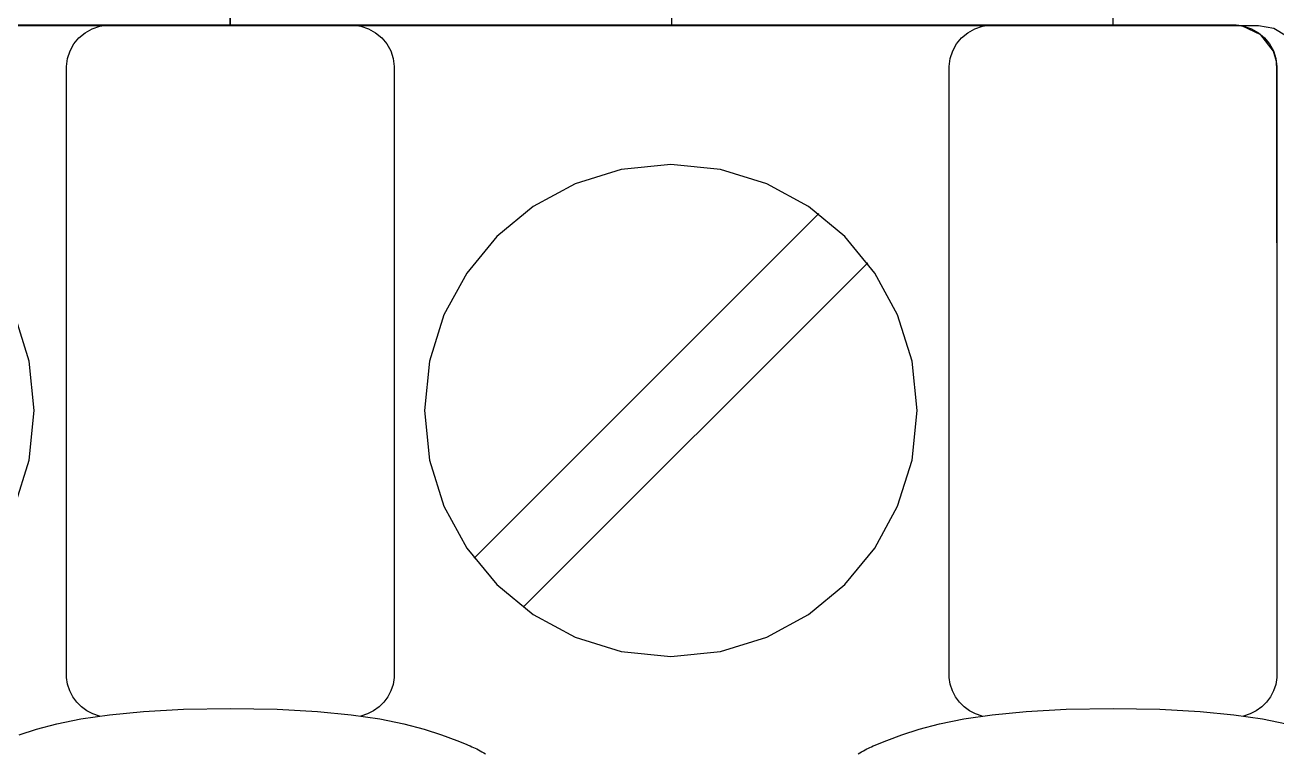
# Model space of a CAD drawing. Extents: x 1 to 47.7, y 0.2 to 35.
# Drawn here: x 36.131 to 36.982, y 11.44 to 11.935 of the extents above; entities that cross this region are included whole.
import ezdxf

# ---------------------------------------------------------------- set-up
doc = ezdxf.new("R2010")
doc.units = 0
doc.header["$MEASUREMENT"] = 0
for name, color, linetype in [('5_1___24__TARGET_LEDS___12', 7, 'CONTINUOUS'), ('6_1__EMPTY_IO_BOARD_POSITI', 7, 'CONTINUOUS'), ('6_2___8__INDEPENDENT_INPUT', 7, 'CONTINUOUS'), ('6_3___8__OPTOISO_INDEPENDE', 7, 'CONTINUOUS'), ('6_4___24__OPTOISO_INDEPEND', 7, 'CONTINUOUS'), ('6_5___8__INDEPENDENT_INPUT', 7, 'CONTINUOUS'), ('6_6___8__INDEPENDENT_INPUT', 7, 'CONTINUOUS'), ('6_7___8__OPTOISO_INDEPENDE', 7, 'CONTINUOUS'), ('6_8___8__OPTOISO_INDEPENDE', 7, 'CONTINUOUS')]:
    doc.layers.add(name, color=color, linetype=linetype)

msp = doc.modelspace()

# ---------------------------------------------------------------- linework, layer by layer
at = {"layer": '5_1___24__TARGET_LEDS___12'}
for points in [[(36.57085, 12.1398), (36.57085, 12.18979), (36.87085, 12.18979), (36.87085, 11.93517)], [(36.27086, 12.0298), (36.27086, 11.93517)], [(36.57085, 12.0298), (36.57085, 11.93517)], [(36.98234, 11.78726), (36.98234, 11.78933), (36.98234, 11.79506), (36.98234, 11.80378), (36.98234, 11.81481), (36.98234, 11.86845), (36.98234, 11.89146), (36.98234, 11.89964), (36.98234, 11.90469), (36.982, 11.91048), (36.97998, 11.91742), (36.97143, 11.9286), (36.9584, 11.93467), (36.95466, 11.93518), (36.95274, 11.93527), (36.95032, 11.93527), (36.94555, 11.93527), (36.93806, 11.93527), (36.9279, 11.93527), (36.91512, 11.93527), (36.89978, 11.93527), (36.88194, 11.93527), (36.86165, 11.93527), (36.83896, 11.93527), (36.81393, 11.93527), (36.78662, 11.93527), (36.75709, 11.93527), (36.72538, 11.93527), (36.69156, 11.93527), (36.65568, 11.93527), (36.6178, 11.93527), (36.57797, 11.93527), (36.49268, 11.93527), (36.40026, 11.93527), (36.30117, 11.93527), (36.19584, 11.93527), (36.08472, 11.93527)], [(36.18195, 11.46545), (36.17751, 11.46695), (36.17342, 11.46907), (36.16974, 11.47175), (36.16652, 11.47495), (36.16384, 11.47859), (36.16175, 11.48262), (36.16032, 11.48699), (36.1596, 11.49163), (36.15953, 11.49912), (36.15953, 11.53136), (36.15953, 11.58544), (36.15953, 11.65311), (36.15953, 11.7261), (36.15953, 11.79613), (36.15953, 11.85494), (36.15953, 11.89427), (36.15954, 11.90702), (36.16024, 11.91258), (36.16197, 11.91777), (36.1646, 11.92248), (36.16805, 11.92661), (36.1722, 11.93007), (36.17695, 11.93276), (36.18221, 11.93457), (36.18786, 11.9354)], [(36.35406, 11.9354), (36.35971, 11.93457), (36.36496, 11.93276), (36.36972, 11.93007), (36.37387, 11.92661), (36.37731, 11.92248), (36.37994, 11.91777), (36.38166, 11.91258), (36.38236, 11.90702), (36.38238, 11.89427), (36.38238, 11.85494), (36.38238, 11.79613), (36.38238, 11.7261), (36.38238, 11.65311), (36.38238, 11.58544), (36.38238, 11.53136), (36.38238, 11.49912), (36.3823, 11.49161), (36.38158, 11.48695), (36.38013, 11.48257), (36.37801, 11.47853), (36.3753, 11.47488), (36.37206, 11.4717), (36.36834, 11.46902), (36.3642, 11.46692), (36.35972, 11.46545)], [(36.78195, 11.46545), (36.77751, 11.46695), (36.77342, 11.46907), (36.76974, 11.47175), (36.76653, 11.47495), (36.76385, 11.47859), (36.76176, 11.48262), (36.76032, 11.48699), (36.7596, 11.49163), (36.75953, 11.49912), (36.75953, 11.53136), (36.75953, 11.58544), (36.75953, 11.65311), (36.75953, 11.7261), (36.75953, 11.79613), (36.75953, 11.85494), (36.75953, 11.89427), (36.75954, 11.90702), (36.76025, 11.91258), (36.76197, 11.91777), (36.7646, 11.92248), (36.76805, 11.92661), (36.7722, 11.93007), (36.77696, 11.93276), (36.78221, 11.93457), (36.78786, 11.9354)], [(36.95406, 11.9354), (36.95971, 11.93457), (36.96497, 11.93276), (36.96972, 11.93007), (36.97387, 11.92661), (36.97731, 11.92248), (36.97994, 11.91777), (36.98166, 11.91258), (36.98237, 11.90702), (36.98238, 11.89427), (36.98238, 11.85494), (36.98238, 11.79613), (36.98238, 11.7261), (36.98238, 11.65311), (36.98238, 11.58544), (36.98238, 11.53136), (36.98238, 11.49912), (36.9823, 11.49161), (36.98158, 11.48695), (36.98013, 11.48257), (36.97802, 11.47853), (36.97531, 11.47488), (36.97206, 11.4717), (36.96834, 11.46902), (36.96421, 11.46692), (36.95973, 11.46545)], [(36.43659, 11.57284), (36.67086, 11.80711)], [(36.47001, 11.53942), (36.70428, 11.77369)], [(36.12454, 11.60803), (36.13429, 11.63939), (36.13769, 11.67308), (36.13429, 11.70678), (36.12454, 11.7382)], [(36.12743, 11.45259), (36.13922, 11.45641), (36.15304, 11.46008), (36.16941, 11.46343), (36.18887, 11.46632), (36.21194, 11.46858), (36.23915, 11.47005), (36.27101, 11.47057), (36.30287, 11.47005), (36.33007, 11.46858), (36.35313, 11.46632), (36.37259, 11.46343), (36.38897, 11.46008), (36.40278, 11.45641), (36.41457, 11.45259), (36.42485, 11.44878), (36.43117, 11.4463), (36.43267, 11.44568), (36.43399, 11.44512), (36.43519, 11.44459), (36.4363, 11.44408), (36.43737, 11.44357), (36.43842, 11.44305), (36.43951, 11.44248), (36.44068, 11.44187), (36.44192, 11.4412), (36.44315, 11.44049), (36.44438, 11.43974)], [(36.69762, 11.43974), (36.69885, 11.44049), (36.70008, 11.4412), (36.70132, 11.44187), (36.70249, 11.44248), (36.70358, 11.44305), (36.70464, 11.44357), (36.7057, 11.44408), (36.70681, 11.44459), (36.70801, 11.44512), (36.70934, 11.44568), (36.71084, 11.4463), (36.71715, 11.44878), (36.72743, 11.45259), (36.73922, 11.45641), (36.75304, 11.46008), (36.76942, 11.46343), (36.78888, 11.46632), (36.81195, 11.46858), (36.83915, 11.47005), (36.87101, 11.47057), (36.90287, 11.47005), (36.93007, 11.46858), (36.95314, 11.46632), (36.97259, 11.46343), (36.98897, 11.46008)]]:
    msp.add_lwpolyline(points, dxfattribs=at)
msp.add_lwpolyline([(36.40301, 11.67308), (36.40641, 11.63939), (36.41616, 11.60803), (36.43159, 11.57964), (36.45203, 11.55492), (36.47681, 11.53452), (36.50525, 11.51913), (36.53668, 11.50939), (36.57043, 11.506), (36.60413, 11.50939), (36.63552, 11.51913), (36.66393, 11.53452), (36.68869, 11.55492), (36.70912, 11.57964), (36.72455, 11.60803), (36.7343, 11.63939), (36.7377, 11.67308), (36.7343, 11.70678), (36.72455, 11.7382), (36.70912, 11.76664), (36.68869, 11.79143), (36.66393, 11.81189), (36.63552, 11.82735), (36.60413, 11.83712), (36.57043, 11.84053), (36.53668, 11.83712), (36.50525, 11.82735), (36.47681, 11.81189), (36.45203, 11.79143), (36.43159, 11.76664), (36.41616, 11.7382), (36.40641, 11.70678)], close=True, dxfattribs=at)
at = {"layer": '6_1__EMPTY_IO_BOARD_POSITI'}
msp.add_lwpolyline([(36.05299, 11.93486), (36.13317, 11.93486), (36.21065, 11.93486), (36.28528, 11.93486), (36.35691, 11.93486), (36.42539, 11.93486), (36.49056, 11.93486), (36.55227, 11.93486), (36.61037, 11.93486), (36.6647, 11.93486), (36.71511, 11.93486), (36.76145, 11.93486), (36.80356, 11.93486), (36.84129, 11.93486), (36.87449, 11.93486), (36.903, 11.93486), (36.92667, 11.93486), (36.94535, 11.93486), (36.95888, 11.93486), (36.96711, 11.93486), (36.96989, 11.93486), (36.98017, 11.93303), (36.98894, 11.92799)], dxfattribs=at)
at = {"layer": '6_2___8__INDEPENDENT_INPUT'}
for points in [[(36.98234, 11.78726), (36.98234, 11.78933), (36.98234, 11.79506), (36.98234, 11.80378), (36.98234, 11.81481), (36.98234, 11.86845), (36.98234, 11.89146), (36.98234, 11.89964), (36.98234, 11.90469), (36.982, 11.91048), (36.97998, 11.91742), (36.97143, 11.9286), (36.9584, 11.93467), (36.95466, 11.93518), (36.95274, 11.93527), (36.95032, 11.93527), (36.94555, 11.93527), (36.93806, 11.93527), (36.9279, 11.93527), (36.91512, 11.93527), (36.89978, 11.93527), (36.88194, 11.93527), (36.86165, 11.93527), (36.83896, 11.93527), (36.81393, 11.93527), (36.78662, 11.93527), (36.75709, 11.93527), (36.72538, 11.93527), (36.69156, 11.93527), (36.65568, 11.93527), (36.6178, 11.93527), (36.57797, 11.93527), (36.49268, 11.93527), (36.40026, 11.93527), (36.30117, 11.93527), (36.19584, 11.93527), (36.08472, 11.93527)], [(36.18195, 11.46545), (36.17751, 11.46695), (36.17342, 11.46907), (36.16974, 11.47175), (36.16652, 11.47495), (36.16384, 11.47859), (36.16175, 11.48262), (36.16032, 11.48699), (36.1596, 11.49163), (36.15953, 11.49912), (36.15953, 11.53136), (36.15953, 11.58544), (36.15953, 11.65311), (36.15953, 11.7261), (36.15953, 11.79613), (36.15953, 11.85494), (36.15953, 11.89427), (36.15954, 11.90702), (36.16024, 11.91258), (36.16197, 11.91777), (36.1646, 11.92248), (36.16805, 11.92661), (36.1722, 11.93007), (36.17695, 11.93276), (36.18221, 11.93457), (36.18786, 11.9354)], [(36.35406, 11.9354), (36.35971, 11.93457), (36.36496, 11.93276), (36.36972, 11.93007), (36.37387, 11.92661), (36.37731, 11.92248), (36.37994, 11.91777), (36.38166, 11.91258), (36.38236, 11.90702), (36.38238, 11.89427), (36.38238, 11.85494), (36.38238, 11.79613), (36.38238, 11.7261), (36.38238, 11.65311), (36.38238, 11.58544), (36.38238, 11.53136), (36.38238, 11.49912), (36.3823, 11.49161), (36.38158, 11.48695), (36.38013, 11.48257), (36.37801, 11.47853), (36.3753, 11.47488), (36.37206, 11.4717), (36.36834, 11.46902), (36.3642, 11.46692), (36.35972, 11.46545)], [(36.78195, 11.46545), (36.77751, 11.46695), (36.77342, 11.46907), (36.76974, 11.47175), (36.76653, 11.47495), (36.76385, 11.47859), (36.76176, 11.48262), (36.76032, 11.48699), (36.7596, 11.49163), (36.75953, 11.49912), (36.75953, 11.53136), (36.75953, 11.58544), (36.75953, 11.65311), (36.75953, 11.7261), (36.75953, 11.79613), (36.75953, 11.85494), (36.75953, 11.89427), (36.75954, 11.90702), (36.76025, 11.91258), (36.76197, 11.91777), (36.7646, 11.92248), (36.76805, 11.92661), (36.7722, 11.93007), (36.77696, 11.93276), (36.78221, 11.93457), (36.78786, 11.9354)], [(36.95406, 11.9354), (36.95971, 11.93457), (36.96497, 11.93276), (36.96972, 11.93007), (36.97387, 11.92661), (36.97731, 11.92248), (36.97994, 11.91777), (36.98166, 11.91258), (36.98237, 11.90702), (36.98238, 11.89427), (36.98238, 11.85494), (36.98238, 11.79613), (36.98238, 11.7261), (36.98238, 11.65311), (36.98238, 11.58544), (36.98238, 11.53136), (36.98238, 11.49912), (36.9823, 11.49161), (36.98158, 11.48695), (36.98013, 11.48257), (36.97802, 11.47853), (36.97531, 11.47488), (36.97206, 11.4717), (36.96834, 11.46902), (36.96421, 11.46692), (36.95973, 11.46545)], [(36.43659, 11.57284), (36.67086, 11.80711)], [(36.47001, 11.53942), (36.70428, 11.77369)], [(36.12454, 11.60803), (36.13429, 11.63939), (36.13769, 11.67308), (36.13429, 11.70678), (36.12454, 11.7382)], [(36.12743, 11.45259), (36.13922, 11.45641), (36.15304, 11.46008), (36.16941, 11.46343), (36.18887, 11.46632), (36.21194, 11.46858), (36.23915, 11.47005), (36.27101, 11.47057), (36.30287, 11.47005), (36.33007, 11.46858), (36.35313, 11.46632), (36.37259, 11.46343), (36.38897, 11.46008), (36.40278, 11.45641), (36.41457, 11.45259), (36.42485, 11.44878), (36.43117, 11.4463), (36.43267, 11.44568), (36.43399, 11.44512), (36.43519, 11.44459), (36.4363, 11.44408), (36.43737, 11.44357), (36.43842, 11.44305), (36.43951, 11.44248), (36.44068, 11.44187), (36.44192, 11.4412), (36.44315, 11.44049), (36.44438, 11.43974)], [(36.69762, 11.43974), (36.69885, 11.44049), (36.70008, 11.4412), (36.70132, 11.44187), (36.70249, 11.44248), (36.70358, 11.44305), (36.70464, 11.44357), (36.7057, 11.44408), (36.70681, 11.44459), (36.70801, 11.44512), (36.70934, 11.44568), (36.71084, 11.4463), (36.71715, 11.44878), (36.72743, 11.45259), (36.73922, 11.45641), (36.75304, 11.46008), (36.76942, 11.46343), (36.78888, 11.46632), (36.81195, 11.46858), (36.83915, 11.47005), (36.87101, 11.47057), (36.90287, 11.47005), (36.93007, 11.46858), (36.95314, 11.46632), (36.97259, 11.46343), (36.98897, 11.46008)]]:
    msp.add_lwpolyline(points, dxfattribs=at)
msp.add_lwpolyline([(36.40301, 11.67308), (36.40641, 11.63939), (36.41616, 11.60803), (36.43159, 11.57964), (36.45203, 11.55492), (36.47681, 11.53452), (36.50525, 11.51913), (36.53668, 11.50939), (36.57043, 11.506), (36.60413, 11.50939), (36.63552, 11.51913), (36.66393, 11.53452), (36.68869, 11.55492), (36.70912, 11.57964), (36.72455, 11.60803), (36.7343, 11.63939), (36.7377, 11.67308), (36.7343, 11.70678), (36.72455, 11.7382), (36.70912, 11.76664), (36.68869, 11.79143), (36.66393, 11.81189), (36.63552, 11.82735), (36.60413, 11.83712), (36.57043, 11.84053), (36.53668, 11.83712), (36.50525, 11.82735), (36.47681, 11.81189), (36.45203, 11.79143), (36.43159, 11.76664), (36.41616, 11.7382), (36.40641, 11.70678)], close=True, dxfattribs=at)
at = {"layer": '6_3___8__OPTOISO_INDEPENDE'}
for points in [[(36.98234, 11.78726), (36.98234, 11.78933), (36.98234, 11.79506), (36.98234, 11.80378), (36.98234, 11.81481), (36.98234, 11.86845), (36.98234, 11.89146), (36.98234, 11.89964), (36.98234, 11.90469), (36.982, 11.91048), (36.97998, 11.91742), (36.97143, 11.9286), (36.9584, 11.93467), (36.95466, 11.93518), (36.95274, 11.93527), (36.95032, 11.93527), (36.94555, 11.93527), (36.93806, 11.93527), (36.9279, 11.93527), (36.91512, 11.93527), (36.89978, 11.93527), (36.88194, 11.93527), (36.86165, 11.93527), (36.83896, 11.93527), (36.81393, 11.93527), (36.78662, 11.93527), (36.75709, 11.93527), (36.72538, 11.93527), (36.69156, 11.93527), (36.65568, 11.93527), (36.6178, 11.93527), (36.57797, 11.93527), (36.49268, 11.93527), (36.40026, 11.93527), (36.30117, 11.93527), (36.19584, 11.93527), (36.08472, 11.93527)], [(36.18195, 11.46545), (36.17751, 11.46695), (36.17342, 11.46907), (36.16974, 11.47175), (36.16652, 11.47495), (36.16384, 11.47859), (36.16175, 11.48262), (36.16032, 11.48699), (36.1596, 11.49163), (36.15953, 11.49912), (36.15953, 11.53136), (36.15953, 11.58544), (36.15953, 11.65311), (36.15953, 11.7261), (36.15953, 11.79613), (36.15953, 11.85494), (36.15953, 11.89427), (36.15954, 11.90702), (36.16024, 11.91258), (36.16197, 11.91777), (36.1646, 11.92248), (36.16805, 11.92661), (36.1722, 11.93007), (36.17695, 11.93276), (36.18221, 11.93457), (36.18786, 11.9354)], [(36.35406, 11.9354), (36.35971, 11.93457), (36.36496, 11.93276), (36.36972, 11.93007), (36.37387, 11.92661), (36.37731, 11.92248), (36.37994, 11.91777), (36.38166, 11.91258), (36.38236, 11.90702), (36.38238, 11.89427), (36.38238, 11.85494), (36.38238, 11.79613), (36.38238, 11.7261), (36.38238, 11.65311), (36.38238, 11.58544), (36.38238, 11.53136), (36.38238, 11.49912), (36.3823, 11.49161), (36.38158, 11.48695), (36.38013, 11.48257), (36.37801, 11.47853), (36.3753, 11.47488), (36.37206, 11.4717), (36.36834, 11.46902), (36.3642, 11.46692), (36.35972, 11.46545)], [(36.78195, 11.46545), (36.77751, 11.46695), (36.77342, 11.46907), (36.76974, 11.47175), (36.76653, 11.47495), (36.76385, 11.47859), (36.76176, 11.48262), (36.76032, 11.48699), (36.7596, 11.49163), (36.75953, 11.49912), (36.75953, 11.53136), (36.75953, 11.58544), (36.75953, 11.65311), (36.75953, 11.7261), (36.75953, 11.79613), (36.75953, 11.85494), (36.75953, 11.89427), (36.75954, 11.90702), (36.76025, 11.91258), (36.76197, 11.91777), (36.7646, 11.92248), (36.76805, 11.92661), (36.7722, 11.93007), (36.77696, 11.93276), (36.78221, 11.93457), (36.78786, 11.9354)], [(36.95406, 11.9354), (36.95971, 11.93457), (36.96497, 11.93276), (36.96972, 11.93007), (36.97387, 11.92661), (36.97731, 11.92248), (36.97994, 11.91777), (36.98166, 11.91258), (36.98237, 11.90702), (36.98238, 11.89427), (36.98238, 11.85494), (36.98238, 11.79613), (36.98238, 11.7261), (36.98238, 11.65311), (36.98238, 11.58544), (36.98238, 11.53136), (36.98238, 11.49912), (36.9823, 11.49161), (36.98158, 11.48695), (36.98013, 11.48257), (36.97802, 11.47853), (36.97531, 11.47488), (36.97206, 11.4717), (36.96834, 11.46902), (36.96421, 11.46692), (36.95973, 11.46545)], [(36.43659, 11.57284), (36.67086, 11.80711)], [(36.47001, 11.53942), (36.70428, 11.77369)], [(36.12454, 11.60803), (36.13429, 11.63939), (36.13769, 11.67308), (36.13429, 11.70678), (36.12454, 11.7382)], [(36.12743, 11.45259), (36.13922, 11.45641), (36.15304, 11.46008), (36.16941, 11.46343), (36.18887, 11.46632), (36.21194, 11.46858), (36.23915, 11.47005), (36.27101, 11.47057), (36.30287, 11.47005), (36.33007, 11.46858), (36.35313, 11.46632), (36.37259, 11.46343), (36.38897, 11.46008), (36.40278, 11.45641), (36.41457, 11.45259), (36.42485, 11.44878), (36.43117, 11.4463), (36.43267, 11.44568), (36.43399, 11.44512), (36.43519, 11.44459), (36.4363, 11.44408), (36.43737, 11.44357), (36.43842, 11.44305), (36.43951, 11.44248), (36.44068, 11.44187), (36.44192, 11.4412), (36.44315, 11.44049), (36.44438, 11.43974)], [(36.69762, 11.43974), (36.69885, 11.44049), (36.70008, 11.4412), (36.70132, 11.44187), (36.70249, 11.44248), (36.70358, 11.44305), (36.70464, 11.44357), (36.7057, 11.44408), (36.70681, 11.44459), (36.70801, 11.44512), (36.70934, 11.44568), (36.71084, 11.4463), (36.71715, 11.44878), (36.72743, 11.45259), (36.73922, 11.45641), (36.75304, 11.46008), (36.76942, 11.46343), (36.78888, 11.46632), (36.81195, 11.46858), (36.83915, 11.47005), (36.87101, 11.47057), (36.90287, 11.47005), (36.93007, 11.46858), (36.95314, 11.46632), (36.97259, 11.46343), (36.98897, 11.46008)]]:
    msp.add_lwpolyline(points, dxfattribs=at)
msp.add_lwpolyline([(36.40301, 11.67308), (36.40641, 11.63939), (36.41616, 11.60803), (36.43159, 11.57964), (36.45203, 11.55492), (36.47681, 11.53452), (36.50525, 11.51913), (36.53668, 11.50939), (36.57043, 11.506), (36.60413, 11.50939), (36.63552, 11.51913), (36.66393, 11.53452), (36.68869, 11.55492), (36.70912, 11.57964), (36.72455, 11.60803), (36.7343, 11.63939), (36.7377, 11.67308), (36.7343, 11.70678), (36.72455, 11.7382), (36.70912, 11.76664), (36.68869, 11.79143), (36.66393, 11.81189), (36.63552, 11.82735), (36.60413, 11.83712), (36.57043, 11.84053), (36.53668, 11.83712), (36.50525, 11.82735), (36.47681, 11.81189), (36.45203, 11.79143), (36.43159, 11.76664), (36.41616, 11.7382), (36.40641, 11.70678)], close=True, dxfattribs=at)
at = {"layer": '6_4___24__OPTOISO_INDEPEND'}
for points in [[(36.98234, 11.78726), (36.98234, 11.78933), (36.98234, 11.79506), (36.98234, 11.80378), (36.98234, 11.81481), (36.98234, 11.86845), (36.98234, 11.89146), (36.98234, 11.89964), (36.98234, 11.90469), (36.982, 11.91048), (36.97998, 11.91742), (36.97143, 11.9286), (36.9584, 11.93467), (36.95466, 11.93518), (36.95274, 11.93527), (36.95032, 11.93527), (36.94555, 11.93527), (36.93806, 11.93527), (36.9279, 11.93527), (36.91512, 11.93527), (36.89978, 11.93527), (36.88194, 11.93527), (36.86165, 11.93527), (36.83896, 11.93527), (36.81393, 11.93527), (36.78662, 11.93527), (36.75709, 11.93527), (36.72538, 11.93527), (36.69156, 11.93527), (36.65568, 11.93527), (36.6178, 11.93527), (36.57797, 11.93527), (36.49268, 11.93527), (36.40026, 11.93527), (36.30117, 11.93527), (36.19584, 11.93527), (36.08472, 11.93527)], [(36.18195, 11.46545), (36.17751, 11.46695), (36.17342, 11.46907), (36.16974, 11.47175), (36.16652, 11.47495), (36.16384, 11.47859), (36.16175, 11.48262), (36.16032, 11.48699), (36.1596, 11.49163), (36.15953, 11.49912), (36.15953, 11.53136), (36.15953, 11.58544), (36.15953, 11.65311), (36.15953, 11.7261), (36.15953, 11.79613), (36.15953, 11.85494), (36.15953, 11.89427), (36.15954, 11.90702), (36.16024, 11.91258), (36.16197, 11.91777), (36.1646, 11.92248), (36.16805, 11.92661), (36.1722, 11.93007), (36.17695, 11.93276), (36.18221, 11.93457), (36.18786, 11.9354)], [(36.35406, 11.9354), (36.35971, 11.93457), (36.36496, 11.93276), (36.36972, 11.93007), (36.37387, 11.92661), (36.37731, 11.92248), (36.37994, 11.91777), (36.38166, 11.91258), (36.38236, 11.90702), (36.38238, 11.89427), (36.38238, 11.85494), (36.38238, 11.79613), (36.38238, 11.7261), (36.38238, 11.65311), (36.38238, 11.58544), (36.38238, 11.53136), (36.38238, 11.49912), (36.3823, 11.49161), (36.38158, 11.48695), (36.38013, 11.48257), (36.37801, 11.47853), (36.3753, 11.47488), (36.37206, 11.4717), (36.36834, 11.46902), (36.3642, 11.46692), (36.35972, 11.46545)], [(36.78195, 11.46545), (36.77751, 11.46695), (36.77342, 11.46907), (36.76974, 11.47175), (36.76653, 11.47495), (36.76385, 11.47859), (36.76176, 11.48262), (36.76032, 11.48699), (36.7596, 11.49163), (36.75953, 11.49912), (36.75953, 11.53136), (36.75953, 11.58544), (36.75953, 11.65311), (36.75953, 11.7261), (36.75953, 11.79613), (36.75953, 11.85494), (36.75953, 11.89427), (36.75954, 11.90702), (36.76025, 11.91258), (36.76197, 11.91777), (36.7646, 11.92248), (36.76805, 11.92661), (36.7722, 11.93007), (36.77696, 11.93276), (36.78221, 11.93457), (36.78786, 11.9354)], [(36.95406, 11.9354), (36.95971, 11.93457), (36.96497, 11.93276), (36.96972, 11.93007), (36.97387, 11.92661), (36.97731, 11.92248), (36.97994, 11.91777), (36.98166, 11.91258), (36.98237, 11.90702), (36.98238, 11.89427), (36.98238, 11.85494), (36.98238, 11.79613), (36.98238, 11.7261), (36.98238, 11.65311), (36.98238, 11.58544), (36.98238, 11.53136), (36.98238, 11.49912), (36.9823, 11.49161), (36.98158, 11.48695), (36.98013, 11.48257), (36.97802, 11.47853), (36.97531, 11.47488), (36.97206, 11.4717), (36.96834, 11.46902), (36.96421, 11.46692), (36.95973, 11.46545)], [(36.43659, 11.57284), (36.67086, 11.80711)], [(36.47001, 11.53942), (36.70428, 11.77369)], [(36.12454, 11.60803), (36.13429, 11.63939), (36.13769, 11.67308), (36.13429, 11.70678), (36.12454, 11.7382)], [(36.12743, 11.45259), (36.13922, 11.45641), (36.15304, 11.46008), (36.16941, 11.46343), (36.18887, 11.46632), (36.21194, 11.46858), (36.23915, 11.47005), (36.27101, 11.47057), (36.30287, 11.47005), (36.33007, 11.46858), (36.35313, 11.46632), (36.37259, 11.46343), (36.38897, 11.46008), (36.40278, 11.45641), (36.41457, 11.45259), (36.42485, 11.44878), (36.43117, 11.4463), (36.43267, 11.44568), (36.43399, 11.44512), (36.43519, 11.44459), (36.4363, 11.44408), (36.43737, 11.44357), (36.43842, 11.44305), (36.43951, 11.44248), (36.44068, 11.44187), (36.44192, 11.4412), (36.44315, 11.44049), (36.44438, 11.43974)], [(36.69762, 11.43974), (36.69885, 11.44049), (36.70008, 11.4412), (36.70132, 11.44187), (36.70249, 11.44248), (36.70358, 11.44305), (36.70464, 11.44357), (36.7057, 11.44408), (36.70681, 11.44459), (36.70801, 11.44512), (36.70934, 11.44568), (36.71084, 11.4463), (36.71715, 11.44878), (36.72743, 11.45259), (36.73922, 11.45641), (36.75304, 11.46008), (36.76942, 11.46343), (36.78888, 11.46632), (36.81195, 11.46858), (36.83915, 11.47005), (36.87101, 11.47057), (36.90287, 11.47005), (36.93007, 11.46858), (36.95314, 11.46632), (36.97259, 11.46343), (36.98897, 11.46008)]]:
    msp.add_lwpolyline(points, dxfattribs=at)
msp.add_lwpolyline([(36.40301, 11.67308), (36.40641, 11.63939), (36.41616, 11.60803), (36.43159, 11.57964), (36.45203, 11.55492), (36.47681, 11.53452), (36.50525, 11.51913), (36.53668, 11.50939), (36.57043, 11.506), (36.60413, 11.50939), (36.63552, 11.51913), (36.66393, 11.53452), (36.68869, 11.55492), (36.70912, 11.57964), (36.72455, 11.60803), (36.7343, 11.63939), (36.7377, 11.67308), (36.7343, 11.70678), (36.72455, 11.7382), (36.70912, 11.76664), (36.68869, 11.79143), (36.66393, 11.81189), (36.63552, 11.82735), (36.60413, 11.83712), (36.57043, 11.84053), (36.53668, 11.83712), (36.50525, 11.82735), (36.47681, 11.81189), (36.45203, 11.79143), (36.43159, 11.76664), (36.41616, 11.7382), (36.40641, 11.70678)], close=True, dxfattribs=at)
at = {"layer": '6_5___8__INDEPENDENT_INPUT'}
for points in [[(36.27074, 11.93526), (36.27074, 12.08493), (36.3407, 12.08493), (36.36072, 12.12617), (36.39072, 12.04367), (36.42075, 12.12617), (36.45075, 12.04367), (36.48078, 12.12617), (36.51078, 12.04367), (36.5308, 12.08493), (36.57087, 12.08493), (36.57087, 11.93526)], [(36.14832, 12.08493), (36.27074, 12.08493), (36.27074, 11.93526)], [(36.98234, 11.78726), (36.98234, 11.78933), (36.98234, 11.79506), (36.98234, 11.80378), (36.98234, 11.81481), (36.98234, 11.86845), (36.98234, 11.89146), (36.98234, 11.89964), (36.98234, 11.90469), (36.982, 11.91048), (36.97998, 11.91742), (36.97143, 11.9286), (36.9584, 11.93467), (36.95466, 11.93518), (36.95274, 11.93527), (36.95032, 11.93527), (36.94555, 11.93527), (36.93806, 11.93527), (36.9279, 11.93527), (36.91512, 11.93527), (36.89978, 11.93527), (36.88194, 11.93527), (36.86165, 11.93527), (36.83896, 11.93527), (36.81393, 11.93527), (36.78662, 11.93527), (36.75709, 11.93527), (36.72538, 11.93527), (36.69156, 11.93527), (36.65568, 11.93527), (36.6178, 11.93527), (36.57797, 11.93527), (36.49268, 11.93527), (36.40026, 11.93527), (36.30117, 11.93527), (36.19584, 11.93527), (36.08472, 11.93527)], [(36.18195, 11.46545), (36.17751, 11.46695), (36.17342, 11.46907), (36.16974, 11.47175), (36.16652, 11.47495), (36.16384, 11.47859), (36.16175, 11.48262), (36.16032, 11.48699), (36.1596, 11.49163), (36.15953, 11.49912), (36.15953, 11.53136), (36.15953, 11.58544), (36.15953, 11.65311), (36.15953, 11.7261), (36.15953, 11.79613), (36.15953, 11.85494), (36.15953, 11.89427), (36.15954, 11.90702), (36.16024, 11.91258), (36.16197, 11.91777), (36.1646, 11.92248), (36.16805, 11.92661), (36.1722, 11.93007), (36.17695, 11.93276), (36.18221, 11.93457), (36.18786, 11.9354)], [(36.35406, 11.9354), (36.35971, 11.93457), (36.36496, 11.93276), (36.36972, 11.93007), (36.37387, 11.92661), (36.37731, 11.92248), (36.37994, 11.91777), (36.38166, 11.91258), (36.38236, 11.90702), (36.38238, 11.89427), (36.38238, 11.85494), (36.38238, 11.79613), (36.38238, 11.7261), (36.38238, 11.65311), (36.38238, 11.58544), (36.38238, 11.53136), (36.38238, 11.49912), (36.3823, 11.49161), (36.38158, 11.48695), (36.38013, 11.48257), (36.37801, 11.47853), (36.3753, 11.47488), (36.37206, 11.4717), (36.36834, 11.46902), (36.3642, 11.46692), (36.35972, 11.46545)], [(36.78195, 11.46545), (36.77751, 11.46695), (36.77342, 11.46907), (36.76974, 11.47175), (36.76653, 11.47495), (36.76385, 11.47859), (36.76176, 11.48262), (36.76032, 11.48699), (36.7596, 11.49163), (36.75953, 11.49912), (36.75953, 11.53136), (36.75953, 11.58544), (36.75953, 11.65311), (36.75953, 11.7261), (36.75953, 11.79613), (36.75953, 11.85494), (36.75953, 11.89427), (36.75954, 11.90702), (36.76025, 11.91258), (36.76197, 11.91777), (36.7646, 11.92248), (36.76805, 11.92661), (36.7722, 11.93007), (36.77696, 11.93276), (36.78221, 11.93457), (36.78786, 11.9354)], [(36.95406, 11.9354), (36.95971, 11.93457), (36.96497, 11.93276), (36.96972, 11.93007), (36.97387, 11.92661), (36.97731, 11.92248), (36.97994, 11.91777), (36.98166, 11.91258), (36.98237, 11.90702), (36.98238, 11.89427), (36.98238, 11.85494), (36.98238, 11.79613), (36.98238, 11.7261), (36.98238, 11.65311), (36.98238, 11.58544), (36.98238, 11.53136), (36.98238, 11.49912), (36.9823, 11.49161), (36.98158, 11.48695), (36.98013, 11.48257), (36.97802, 11.47853), (36.97531, 11.47488), (36.97206, 11.4717), (36.96834, 11.46902), (36.96421, 11.46692), (36.95973, 11.46545)], [(36.43659, 11.57284), (36.67086, 11.80711)], [(36.47001, 11.53942), (36.70428, 11.77369)], [(36.12454, 11.60803), (36.13429, 11.63939), (36.13769, 11.67308), (36.13429, 11.70678), (36.12454, 11.7382)], [(36.12743, 11.45259), (36.13922, 11.45641), (36.15304, 11.46008), (36.16941, 11.46343), (36.18887, 11.46632), (36.21194, 11.46858), (36.23915, 11.47005), (36.27101, 11.47057), (36.30287, 11.47005), (36.33007, 11.46858), (36.35313, 11.46632), (36.37259, 11.46343), (36.38897, 11.46008), (36.40278, 11.45641), (36.41457, 11.45259), (36.42485, 11.44878), (36.43117, 11.4463), (36.43267, 11.44568), (36.43399, 11.44512), (36.43519, 11.44459), (36.4363, 11.44408), (36.43737, 11.44357), (36.43842, 11.44305), (36.43951, 11.44248), (36.44068, 11.44187), (36.44192, 11.4412), (36.44315, 11.44049), (36.44438, 11.43974)], [(36.69762, 11.43974), (36.69885, 11.44049), (36.70008, 11.4412), (36.70132, 11.44187), (36.70249, 11.44248), (36.70358, 11.44305), (36.70464, 11.44357), (36.7057, 11.44408), (36.70681, 11.44459), (36.70801, 11.44512), (36.70934, 11.44568), (36.71084, 11.4463), (36.71715, 11.44878), (36.72743, 11.45259), (36.73922, 11.45641), (36.75304, 11.46008), (36.76942, 11.46343), (36.78888, 11.46632), (36.81195, 11.46858), (36.83915, 11.47005), (36.87101, 11.47057), (36.90287, 11.47005), (36.93007, 11.46858), (36.95314, 11.46632), (36.97259, 11.46343), (36.98897, 11.46008)]]:
    msp.add_lwpolyline(points, dxfattribs=at)
msp.add_lwpolyline([(36.40301, 11.67308), (36.40641, 11.63939), (36.41616, 11.60803), (36.43159, 11.57964), (36.45203, 11.55492), (36.47681, 11.53452), (36.50525, 11.51913), (36.53668, 11.50939), (36.57043, 11.506), (36.60413, 11.50939), (36.63552, 11.51913), (36.66393, 11.53452), (36.68869, 11.55492), (36.70912, 11.57964), (36.72455, 11.60803), (36.7343, 11.63939), (36.7377, 11.67308), (36.7343, 11.70678), (36.72455, 11.7382), (36.70912, 11.76664), (36.68869, 11.79143), (36.66393, 11.81189), (36.63552, 11.82735), (36.60413, 11.83712), (36.57043, 11.84053), (36.53668, 11.83712), (36.50525, 11.82735), (36.47681, 11.81189), (36.45203, 11.79143), (36.43159, 11.76664), (36.41616, 11.7382), (36.40641, 11.70678)], close=True, dxfattribs=at)
at = {"layer": '6_6___8__INDEPENDENT_INPUT'}
for points in [[(36.98234, 11.78726), (36.98234, 11.78933), (36.98234, 11.79506), (36.98234, 11.80378), (36.98234, 11.81481), (36.98234, 11.86845), (36.98234, 11.89146), (36.98234, 11.89964), (36.98234, 11.90469), (36.982, 11.91048), (36.97998, 11.91742), (36.97143, 11.9286), (36.9584, 11.93467), (36.95466, 11.93518), (36.95274, 11.93527), (36.95032, 11.93527), (36.94555, 11.93527), (36.93806, 11.93527), (36.9279, 11.93527), (36.91512, 11.93527), (36.89978, 11.93527), (36.88194, 11.93527), (36.86165, 11.93527), (36.83896, 11.93527), (36.81393, 11.93527), (36.78662, 11.93527), (36.75709, 11.93527), (36.72538, 11.93527), (36.69156, 11.93527), (36.65568, 11.93527), (36.6178, 11.93527), (36.57797, 11.93527), (36.49268, 11.93527), (36.40026, 11.93527), (36.30117, 11.93527), (36.19584, 11.93527), (36.08472, 11.93527)], [(36.18195, 11.46545), (36.17751, 11.46695), (36.17342, 11.46907), (36.16974, 11.47175), (36.16652, 11.47495), (36.16384, 11.47859), (36.16175, 11.48262), (36.16032, 11.48699), (36.1596, 11.49163), (36.15953, 11.49912), (36.15953, 11.53136), (36.15953, 11.58544), (36.15953, 11.65311), (36.15953, 11.7261), (36.15953, 11.79613), (36.15953, 11.85494), (36.15953, 11.89427), (36.15954, 11.90702), (36.16024, 11.91258), (36.16197, 11.91777), (36.1646, 11.92248), (36.16805, 11.92661), (36.1722, 11.93007), (36.17695, 11.93276), (36.18221, 11.93457), (36.18786, 11.9354)], [(36.35406, 11.9354), (36.35971, 11.93457), (36.36496, 11.93276), (36.36972, 11.93007), (36.37387, 11.92661), (36.37731, 11.92248), (36.37994, 11.91777), (36.38166, 11.91258), (36.38236, 11.90702), (36.38238, 11.89427), (36.38238, 11.85494), (36.38238, 11.79613), (36.38238, 11.7261), (36.38238, 11.65311), (36.38238, 11.58544), (36.38238, 11.53136), (36.38238, 11.49912), (36.3823, 11.49161), (36.38158, 11.48695), (36.38013, 11.48257), (36.37801, 11.47853), (36.3753, 11.47488), (36.37206, 11.4717), (36.36834, 11.46902), (36.3642, 11.46692), (36.35972, 11.46545)], [(36.78195, 11.46545), (36.77751, 11.46695), (36.77342, 11.46907), (36.76974, 11.47175), (36.76653, 11.47495), (36.76385, 11.47859), (36.76176, 11.48262), (36.76032, 11.48699), (36.7596, 11.49163), (36.75953, 11.49912), (36.75953, 11.53136), (36.75953, 11.58544), (36.75953, 11.65311), (36.75953, 11.7261), (36.75953, 11.79613), (36.75953, 11.85494), (36.75953, 11.89427), (36.75954, 11.90702), (36.76025, 11.91258), (36.76197, 11.91777), (36.7646, 11.92248), (36.76805, 11.92661), (36.7722, 11.93007), (36.77696, 11.93276), (36.78221, 11.93457), (36.78786, 11.9354)], [(36.95406, 11.9354), (36.95971, 11.93457), (36.96497, 11.93276), (36.96972, 11.93007), (36.97387, 11.92661), (36.97731, 11.92248), (36.97994, 11.91777), (36.98166, 11.91258), (36.98237, 11.90702), (36.98238, 11.89427), (36.98238, 11.85494), (36.98238, 11.79613), (36.98238, 11.7261), (36.98238, 11.65311), (36.98238, 11.58544), (36.98238, 11.53136), (36.98238, 11.49912), (36.9823, 11.49161), (36.98158, 11.48695), (36.98013, 11.48257), (36.97802, 11.47853), (36.97531, 11.47488), (36.97206, 11.4717), (36.96834, 11.46902), (36.96421, 11.46692), (36.95973, 11.46545)], [(36.43659, 11.57284), (36.67086, 11.80711)], [(36.47001, 11.53942), (36.70428, 11.77369)], [(36.12454, 11.60803), (36.13429, 11.63939), (36.13769, 11.67308), (36.13429, 11.70678), (36.12454, 11.7382)], [(36.12743, 11.45259), (36.13922, 11.45641), (36.15304, 11.46008), (36.16941, 11.46343), (36.18887, 11.46632), (36.21194, 11.46858), (36.23915, 11.47005), (36.27101, 11.47057), (36.30287, 11.47005), (36.33007, 11.46858), (36.35313, 11.46632), (36.37259, 11.46343), (36.38897, 11.46008), (36.40278, 11.45641), (36.41457, 11.45259), (36.42485, 11.44878), (36.43117, 11.4463), (36.43267, 11.44568), (36.43399, 11.44512), (36.43519, 11.44459), (36.4363, 11.44408), (36.43737, 11.44357), (36.43842, 11.44305), (36.43951, 11.44248), (36.44068, 11.44187), (36.44192, 11.4412), (36.44315, 11.44049), (36.44438, 11.43974)], [(36.69762, 11.43974), (36.69885, 11.44049), (36.70008, 11.4412), (36.70132, 11.44187), (36.70249, 11.44248), (36.70358, 11.44305), (36.70464, 11.44357), (36.7057, 11.44408), (36.70681, 11.44459), (36.70801, 11.44512), (36.70934, 11.44568), (36.71084, 11.4463), (36.71715, 11.44878), (36.72743, 11.45259), (36.73922, 11.45641), (36.75304, 11.46008), (36.76942, 11.46343), (36.78888, 11.46632), (36.81195, 11.46858), (36.83915, 11.47005), (36.87101, 11.47057), (36.90287, 11.47005), (36.93007, 11.46858), (36.95314, 11.46632), (36.97259, 11.46343), (36.98897, 11.46008)]]:
    msp.add_lwpolyline(points, dxfattribs=at)
msp.add_lwpolyline([(36.40301, 11.67308), (36.40641, 11.63939), (36.41616, 11.60803), (36.43159, 11.57964), (36.45203, 11.55492), (36.47681, 11.53452), (36.50525, 11.51913), (36.53668, 11.50939), (36.57043, 11.506), (36.60413, 11.50939), (36.63552, 11.51913), (36.66393, 11.53452), (36.68869, 11.55492), (36.70912, 11.57964), (36.72455, 11.60803), (36.7343, 11.63939), (36.7377, 11.67308), (36.7343, 11.70678), (36.72455, 11.7382), (36.70912, 11.76664), (36.68869, 11.79143), (36.66393, 11.81189), (36.63552, 11.82735), (36.60413, 11.83712), (36.57043, 11.84053), (36.53668, 11.83712), (36.50525, 11.82735), (36.47681, 11.81189), (36.45203, 11.79143), (36.43159, 11.76664), (36.41616, 11.7382), (36.40641, 11.70678)], close=True, dxfattribs=at)
at = {"layer": '6_7___8__OPTOISO_INDEPENDE'}
for points in [[(36.98234, 11.78726), (36.98234, 11.78933), (36.98234, 11.79506), (36.98234, 11.80378), (36.98234, 11.81481), (36.98234, 11.86845), (36.98234, 11.89146), (36.98234, 11.89964), (36.98234, 11.90469), (36.982, 11.91048), (36.97998, 11.91742), (36.97143, 11.9286), (36.9584, 11.93467), (36.95466, 11.93518), (36.95274, 11.93527), (36.95032, 11.93527), (36.94555, 11.93527), (36.93806, 11.93527), (36.9279, 11.93527), (36.91512, 11.93527), (36.89978, 11.93527), (36.88194, 11.93527), (36.86165, 11.93527), (36.83896, 11.93527), (36.81393, 11.93527), (36.78662, 11.93527), (36.75709, 11.93527), (36.72538, 11.93527), (36.69156, 11.93527), (36.65568, 11.93527), (36.6178, 11.93527), (36.57797, 11.93527), (36.49268, 11.93527), (36.40026, 11.93527), (36.30117, 11.93527), (36.19584, 11.93527), (36.08472, 11.93527)], [(36.18195, 11.46545), (36.17751, 11.46695), (36.17342, 11.46907), (36.16974, 11.47175), (36.16652, 11.47495), (36.16384, 11.47859), (36.16175, 11.48262), (36.16032, 11.48699), (36.1596, 11.49163), (36.15953, 11.49912), (36.15953, 11.53136), (36.15953, 11.58544), (36.15953, 11.65311), (36.15953, 11.7261), (36.15953, 11.79613), (36.15953, 11.85494), (36.15953, 11.89427), (36.15954, 11.90702), (36.16024, 11.91258), (36.16197, 11.91777), (36.1646, 11.92248), (36.16805, 11.92661), (36.1722, 11.93007), (36.17695, 11.93276), (36.18221, 11.93457), (36.18786, 11.9354)], [(36.35406, 11.9354), (36.35971, 11.93457), (36.36496, 11.93276), (36.36972, 11.93007), (36.37387, 11.92661), (36.37731, 11.92248), (36.37994, 11.91777), (36.38166, 11.91258), (36.38236, 11.90702), (36.38238, 11.89427), (36.38238, 11.85494), (36.38238, 11.79613), (36.38238, 11.7261), (36.38238, 11.65311), (36.38238, 11.58544), (36.38238, 11.53136), (36.38238, 11.49912), (36.3823, 11.49161), (36.38158, 11.48695), (36.38013, 11.48257), (36.37801, 11.47853), (36.3753, 11.47488), (36.37206, 11.4717), (36.36834, 11.46902), (36.3642, 11.46692), (36.35972, 11.46545)], [(36.78195, 11.46545), (36.77751, 11.46695), (36.77342, 11.46907), (36.76974, 11.47175), (36.76653, 11.47495), (36.76385, 11.47859), (36.76176, 11.48262), (36.76032, 11.48699), (36.7596, 11.49163), (36.75953, 11.49912), (36.75953, 11.53136), (36.75953, 11.58544), (36.75953, 11.65311), (36.75953, 11.7261), (36.75953, 11.79613), (36.75953, 11.85494), (36.75953, 11.89427), (36.75954, 11.90702), (36.76025, 11.91258), (36.76197, 11.91777), (36.7646, 11.92248), (36.76805, 11.92661), (36.7722, 11.93007), (36.77696, 11.93276), (36.78221, 11.93457), (36.78786, 11.9354)], [(36.95406, 11.9354), (36.95971, 11.93457), (36.96497, 11.93276), (36.96972, 11.93007), (36.97387, 11.92661), (36.97731, 11.92248), (36.97994, 11.91777), (36.98166, 11.91258), (36.98237, 11.90702), (36.98238, 11.89427), (36.98238, 11.85494), (36.98238, 11.79613), (36.98238, 11.7261), (36.98238, 11.65311), (36.98238, 11.58544), (36.98238, 11.53136), (36.98238, 11.49912), (36.9823, 11.49161), (36.98158, 11.48695), (36.98013, 11.48257), (36.97802, 11.47853), (36.97531, 11.47488), (36.97206, 11.4717), (36.96834, 11.46902), (36.96421, 11.46692), (36.95973, 11.46545)], [(36.43659, 11.57284), (36.67086, 11.80711)], [(36.47001, 11.53942), (36.70428, 11.77369)], [(36.12454, 11.60803), (36.13429, 11.63939), (36.13769, 11.67308), (36.13429, 11.70678), (36.12454, 11.7382)], [(36.12743, 11.45259), (36.13922, 11.45641), (36.15304, 11.46008), (36.16941, 11.46343), (36.18887, 11.46632), (36.21194, 11.46858), (36.23915, 11.47005), (36.27101, 11.47057), (36.30287, 11.47005), (36.33007, 11.46858), (36.35313, 11.46632), (36.37259, 11.46343), (36.38897, 11.46008), (36.40278, 11.45641), (36.41457, 11.45259), (36.42485, 11.44878), (36.43117, 11.4463), (36.43267, 11.44568), (36.43399, 11.44512), (36.43519, 11.44459), (36.4363, 11.44408), (36.43737, 11.44357), (36.43842, 11.44305), (36.43951, 11.44248), (36.44068, 11.44187), (36.44192, 11.4412), (36.44315, 11.44049), (36.44438, 11.43974)], [(36.69762, 11.43974), (36.69885, 11.44049), (36.70008, 11.4412), (36.70132, 11.44187), (36.70249, 11.44248), (36.70358, 11.44305), (36.70464, 11.44357), (36.7057, 11.44408), (36.70681, 11.44459), (36.70801, 11.44512), (36.70934, 11.44568), (36.71084, 11.4463), (36.71715, 11.44878), (36.72743, 11.45259), (36.73922, 11.45641), (36.75304, 11.46008), (36.76942, 11.46343), (36.78888, 11.46632), (36.81195, 11.46858), (36.83915, 11.47005), (36.87101, 11.47057), (36.90287, 11.47005), (36.93007, 11.46858), (36.95314, 11.46632), (36.97259, 11.46343), (36.98897, 11.46008)]]:
    msp.add_lwpolyline(points, dxfattribs=at)
msp.add_lwpolyline([(36.40301, 11.67308), (36.40641, 11.63939), (36.41616, 11.60803), (36.43159, 11.57964), (36.45203, 11.55492), (36.47681, 11.53452), (36.50525, 11.51913), (36.53668, 11.50939), (36.57043, 11.506), (36.60413, 11.50939), (36.63552, 11.51913), (36.66393, 11.53452), (36.68869, 11.55492), (36.70912, 11.57964), (36.72455, 11.60803), (36.7343, 11.63939), (36.7377, 11.67308), (36.7343, 11.70678), (36.72455, 11.7382), (36.70912, 11.76664), (36.68869, 11.79143), (36.66393, 11.81189), (36.63552, 11.82735), (36.60413, 11.83712), (36.57043, 11.84053), (36.53668, 11.83712), (36.50525, 11.82735), (36.47681, 11.81189), (36.45203, 11.79143), (36.43159, 11.76664), (36.41616, 11.7382), (36.40641, 11.70678)], close=True, dxfattribs=at)
at = {"layer": '6_8___8__OPTOISO_INDEPENDE'}
for points in [[(36.98234, 11.78726), (36.98234, 11.78933), (36.98234, 11.79506), (36.98234, 11.80378), (36.98234, 11.81481), (36.98234, 11.86845), (36.98234, 11.89146), (36.98234, 11.89964), (36.98234, 11.90469), (36.982, 11.91048), (36.97998, 11.91742), (36.97143, 11.9286), (36.9584, 11.93467), (36.95466, 11.93518), (36.95274, 11.93527), (36.95032, 11.93527), (36.94555, 11.93527), (36.93806, 11.93527), (36.9279, 11.93527), (36.91512, 11.93527), (36.89978, 11.93527), (36.88194, 11.93527), (36.86165, 11.93527), (36.83896, 11.93527), (36.81393, 11.93527), (36.78662, 11.93527), (36.75709, 11.93527), (36.72538, 11.93527), (36.69156, 11.93527), (36.65568, 11.93527), (36.6178, 11.93527), (36.57797, 11.93527), (36.49268, 11.93527), (36.40026, 11.93527), (36.30117, 11.93527), (36.19584, 11.93527), (36.08472, 11.93527)], [(36.18195, 11.46545), (36.17751, 11.46695), (36.17342, 11.46907), (36.16974, 11.47175), (36.16652, 11.47495), (36.16384, 11.47859), (36.16175, 11.48262), (36.16032, 11.48699), (36.1596, 11.49163), (36.15953, 11.49912), (36.15953, 11.53136), (36.15953, 11.58544), (36.15953, 11.65311), (36.15953, 11.7261), (36.15953, 11.79613), (36.15953, 11.85494), (36.15953, 11.89427), (36.15954, 11.90702), (36.16024, 11.91258), (36.16197, 11.91777), (36.1646, 11.92248), (36.16805, 11.92661), (36.1722, 11.93007), (36.17695, 11.93276), (36.18221, 11.93457), (36.18786, 11.9354)], [(36.35406, 11.9354), (36.35971, 11.93457), (36.36496, 11.93276), (36.36972, 11.93007), (36.37387, 11.92661), (36.37731, 11.92248), (36.37994, 11.91777), (36.38166, 11.91258), (36.38236, 11.90702), (36.38238, 11.89427), (36.38238, 11.85494), (36.38238, 11.79613), (36.38238, 11.7261), (36.38238, 11.65311), (36.38238, 11.58544), (36.38238, 11.53136), (36.38238, 11.49912), (36.3823, 11.49161), (36.38158, 11.48695), (36.38013, 11.48257), (36.37801, 11.47853), (36.3753, 11.47488), (36.37206, 11.4717), (36.36834, 11.46902), (36.3642, 11.46692), (36.35972, 11.46545)], [(36.78195, 11.46545), (36.77751, 11.46695), (36.77342, 11.46907), (36.76974, 11.47175), (36.76653, 11.47495), (36.76385, 11.47859), (36.76176, 11.48262), (36.76032, 11.48699), (36.7596, 11.49163), (36.75953, 11.49912), (36.75953, 11.53136), (36.75953, 11.58544), (36.75953, 11.65311), (36.75953, 11.7261), (36.75953, 11.79613), (36.75953, 11.85494), (36.75953, 11.89427), (36.75954, 11.90702), (36.76025, 11.91258), (36.76197, 11.91777), (36.7646, 11.92248), (36.76805, 11.92661), (36.7722, 11.93007), (36.77696, 11.93276), (36.78221, 11.93457), (36.78786, 11.9354)], [(36.95406, 11.9354), (36.95971, 11.93457), (36.96497, 11.93276), (36.96972, 11.93007), (36.97387, 11.92661), (36.97731, 11.92248), (36.97994, 11.91777), (36.98166, 11.91258), (36.98237, 11.90702), (36.98238, 11.89427), (36.98238, 11.85494), (36.98238, 11.79613), (36.98238, 11.7261), (36.98238, 11.65311), (36.98238, 11.58544), (36.98238, 11.53136), (36.98238, 11.49912), (36.9823, 11.49161), (36.98158, 11.48695), (36.98013, 11.48257), (36.97802, 11.47853), (36.97531, 11.47488), (36.97206, 11.4717), (36.96834, 11.46902), (36.96421, 11.46692), (36.95973, 11.46545)], [(36.43659, 11.57284), (36.67086, 11.80711)], [(36.47001, 11.53942), (36.70428, 11.77369)], [(36.12454, 11.60803), (36.13429, 11.63939), (36.13769, 11.67308), (36.13429, 11.70678), (36.12454, 11.7382)], [(36.12743, 11.45259), (36.13922, 11.45641), (36.15304, 11.46008), (36.16941, 11.46343), (36.18887, 11.46632), (36.21194, 11.46858), (36.23915, 11.47005), (36.27101, 11.47057), (36.30287, 11.47005), (36.33007, 11.46858), (36.35313, 11.46632), (36.37259, 11.46343), (36.38897, 11.46008), (36.40278, 11.45641), (36.41457, 11.45259), (36.42485, 11.44878), (36.43117, 11.4463), (36.43267, 11.44568), (36.43399, 11.44512), (36.43519, 11.44459), (36.4363, 11.44408), (36.43737, 11.44357), (36.43842, 11.44305), (36.43951, 11.44248), (36.44068, 11.44187), (36.44192, 11.4412), (36.44315, 11.44049), (36.44438, 11.43974)], [(36.69762, 11.43974), (36.69885, 11.44049), (36.70008, 11.4412), (36.70132, 11.44187), (36.70249, 11.44248), (36.70358, 11.44305), (36.70464, 11.44357), (36.7057, 11.44408), (36.70681, 11.44459), (36.70801, 11.44512), (36.70934, 11.44568), (36.71084, 11.4463), (36.71715, 11.44878), (36.72743, 11.45259), (36.73922, 11.45641), (36.75304, 11.46008), (36.76942, 11.46343), (36.78888, 11.46632), (36.81195, 11.46858), (36.83915, 11.47005), (36.87101, 11.47057), (36.90287, 11.47005), (36.93007, 11.46858), (36.95314, 11.46632), (36.97259, 11.46343), (36.98897, 11.46008)]]:
    msp.add_lwpolyline(points, dxfattribs=at)
msp.add_lwpolyline([(36.40301, 11.67308), (36.40641, 11.63939), (36.41616, 11.60803), (36.43159, 11.57964), (36.45203, 11.55492), (36.47681, 11.53452), (36.50525, 11.51913), (36.53668, 11.50939), (36.57043, 11.506), (36.60413, 11.50939), (36.63552, 11.51913), (36.66393, 11.53452), (36.68869, 11.55492), (36.70912, 11.57964), (36.72455, 11.60803), (36.7343, 11.63939), (36.7377, 11.67308), (36.7343, 11.70678), (36.72455, 11.7382), (36.70912, 11.76664), (36.68869, 11.79143), (36.66393, 11.81189), (36.63552, 11.82735), (36.60413, 11.83712), (36.57043, 11.84053), (36.53668, 11.83712), (36.50525, 11.82735), (36.47681, 11.81189), (36.45203, 11.79143), (36.43159, 11.76664), (36.41616, 11.7382), (36.40641, 11.70678)], close=True, dxfattribs=at)

doc.saveas('drawing.dxf')
